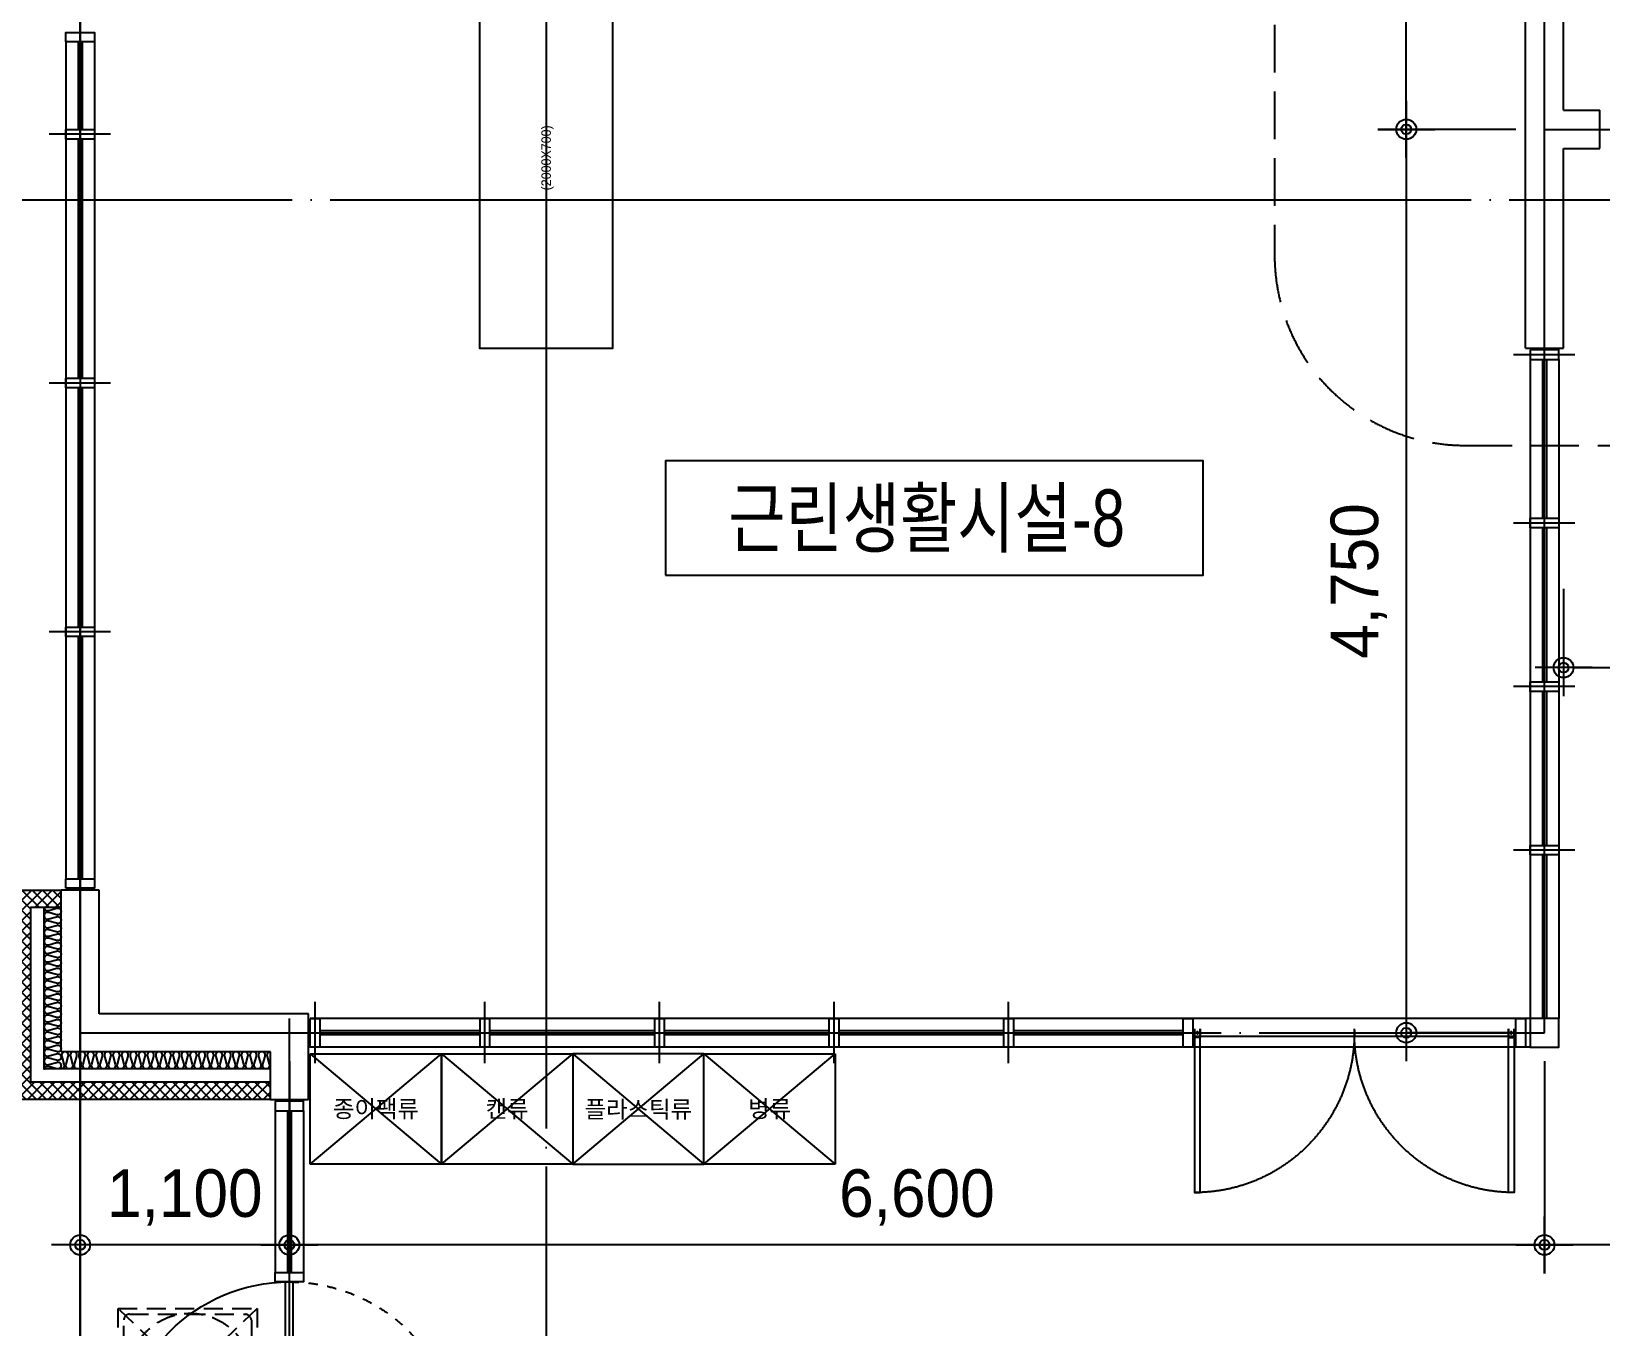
# Model space of a CAD drawing. Header units: millimetres. Extents: x 0 to 1390178, y 0 to 110113.
# Drawn here: x 438865 to 447117, y 39556 to 46366 of the extents above; entities that cross this region are included whole.
import ezdxf
from ezdxf.enums import TextEntityAlignment as Align
from ezdxf.xclip import XClip

# ---------------------------------------------------------------- set-up
doc = ezdxf.new("R2018")
doc.units = ezdxf.units.MM
doc.header["$LTSCALE"] = 100
doc.header["$XCLIPFRAME"] = 0
for name, pattern in [('HID2', [3.5, 2.5, -1]), ('X - 평면도$0$CEN', [62, 60, -1, 0, -1]), ('X - 평면도$0$H1', [1, 0.5, -0.5]), ('X - 평면도$0$HID', [1.5, 1, -0.5]), ('X - 평면도$0$HID2', [3.5, 2.5, -1])]:
    doc.linetypes.add(name, pattern=pattern)
doc.layers.get('DEFPOINTS').update_dxf_attribs({"color": 145})
for name, color, linetype in [('AA-XXXX-TEXT', 3, 'Continuous'), ('DIM', 7, 'Continuous'), ('ROM', 7, 'Continuous'), ('sm3', 3, 'HID2'), ('X - SHEET$0$AA-BORD-TEXT', 3, 'Continuous'), ('X - 평면도$0$00-피난사다리', 8, 'Continuous'), ('X - 평면도$0$253', 253, 'Continuous'), ('X - 평면도$0$A-grid', 7, 'Continuous'), ('X - 평면도$0$A-INS', 9, 'Continuous'), ('X - 평면도$0$A-WALB', 3, 'Continuous'), ('X - 평면도$0$AA-DWXM-WIND', 4, 'Continuous'), ('X - 평면도$0$AA-EL-PCN6', 6, 'Continuous'), ('X - 평면도$0$AA-WAXM-BRCK', 3, 'Continuous'), ('X - 평면도$0$AA-WAXM-CONC', 2, 'Continuous'), ('X - 평면도$0$AA-XXXX-CNTL', 1, 'X - 평면도$0$CEN'), ('X - 평면도$0$TEX', 3, 'Continuous')]:
    doc.layers.add(name, color=color, linetype=linetype)
doc.layers.add('X - 평면도$0$A-door', color=4, linetype='Continuous', lineweight=25)
doc.layers.add('X - 평면도$0$DEFPOINT', color=163, linetype='Continuous', plot=False)
doc.styles.add('HAUD01', font='Dotum.ttf')
doc.styles.get("Standard").update_dxf_attribs({"font": 'Dotum.ttf'})
doc.styles.add('X - SHEET$0$HAUD01', font='Dotum.ttf')
doc.styles.add('X - 평면도$0$HAUD01', font='Dotum.ttf')
doc.styles.add('X - 평면도$0$STANDARD', font='Dotum.ttf')
doc.dimstyles.new('HAUD-80', dxfattribs={"dimscale": 100, "dimtxt": 2.5, "dimasz": 0.5, "dimexe": 0, "dimexo": 1.5, "dimgap": 1, "dimtad": 1, "dimdec": 0, "dimdsep": 46, "dimlunit": 6, "dimtxsty": 'HAUD01', "dimblk": 'Z_DOT', "dimcen": 2.5, "dimdle": 1.5, "dimclrd": 7, "dimclre": 7, "dimclrt": 4, "dimadec": 0, "dimazin": 0, "dimtfac": 1, "dimtdec": 0, "dimtix": 1, "dimtmove": 2, "dimatfit": 3, "dimfxl": 1, "dimtvp": 1, "dimtolj": 1, "dimtzin": 0, "dimarcsym": 0})

# ---------------------------------------------------------------- blocks, each defined once
blk = doc.blocks.new('X - SHEET$0$HAUDsheetV')
at = {"layer": 'X - SHEET$0$AA-BORD-TEXT', "color": 3, "style": 'X - SHEET$0$HAUD01'}
for tag, p in [('PJCode', (786, 567.935)), ('작성자', (786.112, 194.824)), ('검토자', (786.112, 181.824)), ('최종검토자', (786.112, 168.824)), ('승인자', (786.112, 155.824)), ('일자', (786.832, 144.018)), ('개정번호', (812, 65.92))]:
    blk.add_attdef(tag, text='', height=3, dxfattribs=at).set_placement(p, align=Align.MIDDLE_CENTER)
at = {"layer": 'X - SHEET$0$AA-BORD-TEXT', "color": 3, "lineweight": 30, "flags": 104}
blk.add_attdef('PJTitle', text='', height=4, dxfattribs=at).set_placement((787.248, 536.622), align=Align.MIDDLE_CENTER)
blk = doc.blocks.new('X - SHEET')
ref = blk.add_blockref('X - SHEET$0$HAUDsheetV', (-100, 0), dxfattribs=dict(xscale=100, yscale=100, zscale=100))
lines = blk.add_mtext('중랑구 상봉동 116-49번지 일원 2030 청년주택 \\P신축공사', dxfattribs={"layer": 'X - SHEET$0$AA-BORD-TEXT', "color": 3, "insert": (78624.8, 53662.2), "char_height": 5056.517, "attachment_point": 1})
ref.add_attrib('PJTitle', '', (78624.8, 53662.2), dxfattribs={"flags": 104}).embed_mtext(lines)
blk = doc.blocks.new('Z_DOT')
at = {"layer": 'DIM', "color": 0}
for p, q in [((0, -3), (0, 3)), ((-3, 0), (3, 0))]:
    blk.add_line(p, q, dxfattribs=at)
for radius in [1.05, 0.525]:
    blk.add_circle((0, 0), radius, dxfattribs=at)
blk = doc.blocks.new('*D68')
at = {"layer": 'DEFPOINTS', "color": 0, "transparency": 16777216}
for p in [(446922.1, 43584.1), (449122.1, 43584.1), (449122.1, 43020.4)]:
    blk.add_point(p, dxfattribs=at)
at = {"layer": 'DIM', "color": 7, "lineweight": -2, "transparency": 16777216}
for p, q in [((446922.1, 43434.1), (446922.1, 43020.4)), ((449122.1, 43434.1), (449122.1, 43020.4)), ((446972.1, 43020.4), (449072.1, 43020.4))]:
    blk.add_line(p, q, dxfattribs=at)
at = {"layer": 'DIM', "color": 7, "lineweight": -2, "transparency": 16777216, "xscale": 50, "yscale": 50, "zscale": 50, "rotation": 180}
blk.add_blockref('Z_DOT', (446922.1, 43020.4), dxfattribs=at)
at = {"layer": 'DIM', "color": 7, "lineweight": -2, "transparency": 16777216, "xscale": 50, "yscale": 50, "zscale": 50}
blk.add_blockref('Z_DOT', (449122.1, 43020.4), dxfattribs=at)
at = {"layer": 'DIM', "color": 4, "transparency": 16777216, "insert": (448022.1, 43269.7), "char_height": 250, "attachment_point": 5, "style": 'HAUD01'}
blk.add_mtext('\\A1;2,200', dxfattribs=at)
blk = doc.blocks.new('*U1011')
at = {"layer": 'X - 평면도$0$A-door', "color": 9}
for p, q in [((50, 20), (950, 20)), ((50, -20), (950, -20))]:
    blk.add_line(p, q, dxfattribs=at)
at = {"layer": 'X - 평면도$0$A-door', "linetype": 'X - 평면도$0$H1'}
blk.add_lwpolyline([(60, -25), (60, 890), (90, 890), (90, -25)], close=True, dxfattribs=at)
at = {"layer": 'X - 평면도$0$A-door'}
for points in [[(0, -75), (50, -75), (50, 75), (0, 75)], [(60, 25), (60, -890), (90, -890), (90, 25)], [(950, -75), (1000, -75), (1000, 75), (950, 75)]]:
    blk.add_lwpolyline(points, close=True, dxfattribs=at)
blk.add_circle((75, 0), 5, dxfattribs=at)
at = {"layer": 'X - 평면도$0$A-door', "color": 1, "linetype": 'X - 평면도$0$H1'}
blk.add_arc((60, 0), 890, 360, 90, dxfattribs=at)
at = {"layer": 'X - 평면도$0$A-door', "color": 1}
blk.add_arc((60, 0), 890, 270, 0, dxfattribs=at)
blk = doc.blocks.new('X - 평면도$0$A$C8b965081')
at = {"layer": 'X - 평면도$0$AA-EL-PCN6', "linetype": 'X - 평면도$0$HID2', "ltscale": 80}
for p, q in [((0, -590), (690, -10)), ((0, -10), (690, -590)), ((690, -590), (1380, -10)), ((690, -10), (1380, -590)), ((1380, -10), (2070, -590)), ((1380, -590), (2070, -10)), ((2070, -590), (2760, -10)), ((2070, -10), (2760, -590))]:
    blk.add_line(p, q, dxfattribs=at)
for points in [[(0, -10), (690, -10), (690, -590), (0, -590)], [(690, -10), (1380, -10), (1380, -590), (690, -590)], [(1380, -590), (2070, -590), (2070, -10), (1380, -10)], [(2070, -10), (2760, -10), (2760, -590), (2070, -590)]]:
    blk.add_lwpolyline(points, close=True, dxfattribs=at)
at = {"layer": 'X - 평면도$0$TEX', "style": 'X - 평면도$0$HAUD01'}
for s, p in [('종이팩류', (345, -300)), ('캔류', (1035, -300)), ('플라스틱류', (1725, -302.1)), ('병류', (2415, -300))]:
    blk.add_text(s, height=90, dxfattribs=at).set_placement(p, align=Align.MIDDLE_CENTER)
blk = doc.blocks.new('X - 평면도$0$1F PL')
at = {"layer": 'X - 평면도$0$AA-WAXM-CONC'}
for p, q in [((-36667.2, 27390.9), (-36667.2, 32070.9)), ((-36467.2, 28640.9), (-36467.2, 31340.9)), ((-36467.2, 28640.9), (-36277.2, 28640.9)), ((-36277.2, 28440.9), (-36277.2, 28640.9)), ((-36467.2, 27390.9), (-36467.2, 28440.9)), ((-36467.2, 28440.9), (-36277.2, 28440.9)), ((-36667.2, 27390.9), (-36467.2, 27390.9)), ((-44367.2, 23690.9), (-44367.2, 24540.9)), ((-44167.2, 24540.9), (-44367.2, 24540.9)), ((-44167.2, 23890.9), (-44167.2, 24540.9)), ((-43067.2, 23890.9), (-44167.2, 23890.9)), ((-43067.2, 23440.9), (-43067.2, 23890.9)), ((-43267.2, 23690.9), (-44367.2, 23690.9)), ((-43267.2, 23440.9), (-43267.2, 23690.9)), ((-43267.2, 23440.9), (-43067.2, 23440.9))]:
    blk.add_line(p, q, dxfattribs=at)
blk = doc.blocks.new('X - 평면도$0$1F_COL')
at = {"layer": 'X - 평면도$0$AA-WAXM-CONC'}
blk.add_lwpolyline([(-85528, -26706.9), (-85528, -28506.9), (-84828, -28506.9), (-84828, -26506.9)], dxfattribs=at)
at = {"layer": 'X - 평면도$0$DEFPOINT', "style": 'X - 평면도$0$STANDARD'}
blk.add_text('(2000X700)', height=50, rotation=90, dxfattribs=at).set_placement((-85178, -27506.9), align=Align.MIDDLE_CENTER)
blk = doc.blocks.new('X - 평면도$0$A$Ca3206710')
at = {"layer": 'X - 평면도$0$00-피난사다리', "linetype": 'X - 평면도$0$HID'}
for p, q in [((730, 350), (0, -350)), ((730, -350), (0, 350))]:
    blk.add_line(p, q, dxfattribs=at)
blk.add_lwpolyline([(730, -350), (0, -350), (0, 350), (730, 350)], close=True, dxfattribs=at)
blk.add_lwpolyline([(670.6, -320.1), (58.5, -320.1, -0.418138), (29.9, -290.9), (29.9, 290.9, -0.418138), (58.5, 320.1), (670.6, 320.1, -0.311699), (700.1, 290.6), (700.1, -290.6, -0.314159)], format="xyb", close=True, dxfattribs=at)
blk.add_circle((378.1, 0), 325, dxfattribs=at)
blk = doc.blocks.new('X - 평면도$0$A$C9b846ec6')
at = {"layer": 'X - 평면도$0$253'}
h = blk.add_hatch(dxfattribs=at)
h.set_pattern_fill('ANSI37', color=253, scale=12)
h.set_pattern_definition([(45, (-943193, 374193), (-26.9407684, 26.9407684), []), (135, (-943193, 374193), (-26.9407684, -26.9407684), [])])
h.paths.add_polyline_path([(-450, 24940), (-1710, 24940), (-1710, 25860), (-1550, 25860), (-1550, 25950), (-1800, 25950), (-1800, 24850), (-450, 24850)])
at = {"layer": 'X - 평면도$0$A-INS'}
for p, q in [((-1640, 25010), (-1640, 25860)), ((-450, 25010), (-1640, 25010))]:
    blk.add_line(p, q, dxfattribs=at)
for points in [[(-1640, 25860, 0.524856), (-1615.6, 25843.2), (-1574.4, 25854.3, -1.449198), (-1574.4, 25820.7), (-1615.6, 25831.8, 0.524856), (-1640, 25815, 0.524856), (-1615.6, 25798.2), (-1574.4, 25809.3, -1.449198), (-1574.4, 25775.7), (-1615.6, 25786.8, 0.524856), (-1640, 25770, 0.524856), (-1615.6, 25753.2), (-1574.4, 25764.3, -1.449198), (-1574.4, 25730.7), (-1615.6, 25741.8, 0.524856), (-1640, 25725, 0.524856), (-1615.6, 25708.2), (-1574.4, 25719.3, -1.449198), (-1574.4, 25685.7), (-1615.6, 25696.8, 0.524856), (-1640, 25680, 0.524856), (-1615.6, 25663.2), (-1574.4, 25674.3, -1.449198), (-1574.4, 25640.7), (-1615.6, 25651.8, 0.524856), (-1640, 25635, 0.524856), (-1615.6, 25618.2), (-1574.4, 25629.3, -1.449198), (-1574.4, 25595.7), (-1615.6, 25606.8, 0.524856), (-1640, 25590, 0.524856), (-1615.6, 25573.2), (-1574.4, 25584.3, -1.449198), (-1574.4, 25550.7), (-1615.6, 25561.8, 0.524856), (-1640, 25545, 0.524856), (-1615.6, 25528.2), (-1574.4, 25539.3, -1.449198), (-1574.4, 25505.7), (-1615.6, 25516.8, 0.524856), (-1640, 25500, 0.524856), (-1615.6, 25483.2), (-1574.4, 25494.3, -1.449198), (-1574.4, 25460.7), (-1615.6, 25471.8, 0.524856), (-1640, 25455, 0.524856), (-1615.6, 25438.2), (-1574.4, 25449.3, -1.449198), (-1574.4, 25415.7), (-1615.6, 25426.8, 0.524856), (-1640, 25410, 0.524856), (-1615.6, 25393.2), (-1574.4, 25404.3, -1.449198), (-1574.4, 25370.7), (-1615.6, 25381.8, 0.524856), (-1640, 25365, 0.524856), (-1615.6, 25348.2), (-1574.4, 25359.3, -1.449198), (-1574.4, 25325.7), (-1615.6, 25336.8, 0.524856), (-1640, 25320, 0.524856), (-1615.6, 25303.2), (-1574.4, 25314.3, -1.449198), (-1574.4, 25280.7), (-1615.6, 25291.8, 0.524856), (-1640, 25275, 0.524856), (-1615.6, 25258.2), (-1574.4, 25269.3, -1.449198), (-1574.4, 25235.7), (-1615.6, 25246.8, 0.524856), (-1640, 25230, 0.524856), (-1615.6, 25213.2), (-1574.4, 25224.3, -1.449198), (-1574.4, 25190.7), (-1615.6, 25201.8, 0.524856), (-1640, 25185, 0.524856), (-1615.6, 25168.2), (-1574.4, 25179.3, -1.449198), (-1574.4, 25145.7), (-1615.6, 25156.8, 0.524856), (-1640, 25140, 0.524856), (-1615.6, 25123.2), (-1574.4, 25134.3, -1.449198), (-1574.4, 25100.7), (-1615.6, 25111.8, 0.524856), (-1640, 25095, 0.524856), (-1615.6, 25078.2), (-1574.4, 25089.3, -1.449198), (-1574.4, 25055.7), (-1615.6, 25066.8, 0.524856), (-1640, 25050, 0.524856), (-1615.6, 25033.2), (-1574.4, 25044.3, -1.449198), (-1574.4, 25010.7), (-1615.6, 25021.8, 0.524856), (-1640, 25005)], [(-450, 25100, 0.524856), (-466.8, 25075.6), (-455.7, 25034.4, -1.449198), (-489.3, 25034.4), (-478.2, 25075.6, 0.524856), (-495, 25100, 0.524856), (-511.8, 25075.6), (-500.7, 25034.4, -1.449198), (-534.3, 25034.4), (-523.2, 25075.6, 0.524856), (-540, 25100, 0.524856), (-556.8, 25075.6), (-545.7, 25034.4, -1.449198), (-579.3, 25034.4), (-568.2, 25075.6, 0.524856), (-585, 25100, 0.524856), (-601.8, 25075.6), (-590.7, 25034.4, -1.449198), (-624.3, 25034.4), (-613.2, 25075.6, 0.524856), (-630, 25100, 0.524856), (-646.8, 25075.6), (-635.7, 25034.4, -1.449198), (-669.3, 25034.4), (-658.2, 25075.6, 0.524856), (-675, 25100, 0.524856), (-691.8, 25075.6), (-680.7, 25034.4, -1.449198), (-714.3, 25034.4), (-703.2, 25075.6, 0.524856), (-720, 25100, 0.524856), (-736.8, 25075.6), (-725.7, 25034.4, -1.449198), (-759.3, 25034.4), (-748.2, 25075.6, 0.524856), (-765, 25100, 0.524856), (-781.8, 25075.6), (-770.7, 25034.4, -1.449198), (-804.3, 25034.4), (-793.2, 25075.6, 0.524856), (-810, 25100, 0.524856), (-826.8, 25075.6), (-815.7, 25034.4, -1.449198), (-849.3, 25034.4), (-838.2, 25075.6, 0.524856), (-855, 25100, 0.524856), (-871.8, 25075.6), (-860.7, 25034.4, -1.449198), (-894.3, 25034.4), (-883.2, 25075.6, 0.524856), (-900, 25100, 0.524856), (-916.8, 25075.6), (-905.7, 25034.4, -1.449198), (-939.3, 25034.4), (-928.2, 25075.6, 0.524856), (-945, 25100, 0.524856), (-961.8, 25075.6), (-950.7, 25034.4, -1.449198), (-984.3, 25034.4), (-973.2, 25075.6, 0.524856), (-990, 25100, 0.524856), (-1006.8, 25075.6), (-995.7, 25034.4, -1.449198), (-1029.3, 25034.4), (-1018.2, 25075.6, 0.524856), (-1035, 25100, 0.524856), (-1051.8, 25075.6), (-1040.7, 25034.4, -1.449198), (-1074.3, 25034.4), (-1063.2, 25075.6, 0.524856), (-1080, 25100, 0.524856), (-1096.8, 25075.6), (-1085.7, 25034.4, -1.449198), (-1119.3, 25034.4), (-1108.2, 25075.6, 0.524856), (-1125, 25100, 0.524856), (-1141.8, 25075.6), (-1130.7, 25034.4, -1.449198), (-1164.3, 25034.4), (-1153.2, 25075.6, 0.524856), (-1170, 25100, 0.524856), (-1186.8, 25075.6), (-1175.7, 25034.4, -1.449198), (-1209.3, 25034.4), (-1198.2, 25075.6, 0.524856), (-1215, 25100, 0.524856), (-1231.8, 25075.6), (-1220.7, 25034.4, -1.449198), (-1254.3, 25034.4), (-1243.2, 25075.6, 0.524856), (-1260, 25100, 0.524856), (-1276.8, 25075.6), (-1265.7, 25034.4, -1.449198), (-1299.3, 25034.4), (-1288.2, 25075.6, 0.524856), (-1305, 25100, 0.524856), (-1321.8, 25075.6), (-1310.7, 25034.4, -1.449198), (-1344.3, 25034.4), (-1333.2, 25075.6, 0.524856), (-1350, 25100, 0.524856), (-1366.8, 25075.6), (-1355.7, 25034.4, -1.449198), (-1389.3, 25034.4), (-1378.2, 25075.6, 0.524856), (-1395, 25100, 0.524856), (-1411.8, 25075.6), (-1400.7, 25034.4, -1.449198), (-1434.3, 25034.4), (-1423.2, 25075.6, 0.524856), (-1440, 25100, 0.524856), (-1456.8, 25075.6), (-1445.7, 25034.4, -1.449198), (-1479.3, 25034.4), (-1468.2, 25075.6, 0.524856), (-1485, 25100, 0.524856), (-1501.8, 25075.6), (-1490.7, 25034.4, -1.449198), (-1524.3, 25034.4), (-1513.2, 25075.6, 0.524856), (-1530, 25100, 0.524856), (-1546.8, 25075.6), (-1535.7, 25034.4, -0.664712), (-1559.7, 25011.5, -0.664712)]]:
    blk.add_lwpolyline(points, format="xyb", dxfattribs=at)
at = {"layer": 'X - 평면도$0$AA-WAXM-BRCK'}
for points in [[(-450, 24850), (-1800, 24850), (-1800, 25950), (-1550, 25950)], [(-450, 24940), (-1710, 24940), (-1710, 25860), (-1550, 25860)]]:
    blk.add_lwpolyline(points, dxfattribs=at)
blk = doc.blocks.new('*U1016')
at = {"layer": 'X - 평면도$0$A-door', "color": 9}
for p, q in [((-850, 20), (850, 20)), ((-850, -20), (850, -20))]:
    blk.add_line(p, q, dxfattribs=at)
at = {"layer": 'X - 평면도$0$A-door', "linetype": 'X - 평면도$0$H1'}
for points in [[(-840, -25), (-840, 840), (-810, 840), (-810, -25)], [(840, -25), (840, 840), (810, 840), (810, -25)]]:
    blk.add_lwpolyline(points, close=True, dxfattribs=at)
at = {"layer": 'X - 평면도$0$A-door'}
for points in [[(-900, -75), (-850, -75), (-850, 75), (-900, 75)], [(-840, 25), (-840, -840), (-810, -840), (-810, 25)], [(840, 25), (840, -840), (810, -840), (810, 25)], [(850, 75), (850, -75), (900, -75), (900, 75)]]:
    blk.add_lwpolyline(points, close=True, dxfattribs=at)
for centre in [(-825, 0), (825, 0)]:
    blk.add_circle(centre, 5, dxfattribs=at)
at = {"layer": 'X - 평면도$0$A-door', "color": 1, "linetype": 'X - 평면도$0$H1'}
for centre, start, end in [((-840, 0), 0, 90), ((840, 0), 90, 180)]:
    blk.add_arc(centre, 840, start, end, dxfattribs=at)
at = {"layer": 'X - 평면도$0$A-door', "color": 1}
for centre, start, end in [((-840, 0), 270, 0), ((840, 0), 180, 270)]:
    blk.add_arc(centre, 840, start, end, dxfattribs=at)
blk = doc.blocks.new('X - 평면도', base_point=(-475.4, -286.7))
at = {"layer": 'X - 평면도$0$AA-DWXM-WIND', "color": 8}
for p, q in [((668297, 62203.1), (668297, 57803.1)), ((668447, 62203.1), (668447, 57803.1)), ((675997, 60533.1), (675997, 57068.1)), ((676147, 60533.1), (676147, 57068.1)), ((675997, 57068.1), (669582, 57068.1)), ((675997, 56918.1), (669582, 56918.1)), ((669397, 56583.1), (669397, 55733.1)), ((669547, 56583.1), (669547, 55733.1))]:
    blk.add_line(p, q, dxfattribs=at)
at = {"layer": 'X - 평면도$0$AA-DWXM-WIND'}
for p, q in [((668362, 62203.1), (668362, 61742.1)), ((668382, 62203.1), (668382, 61742.1)), ((668362, 61692.1), (668362, 60434.1)), ((668382, 61692.1), (668382, 60434.1)), ((676062, 60533.1), (676062, 59698.1)), ((676082, 60533.1), (676082, 59698.1)), ((668362, 60384.1), (668362, 59126.1)), ((668382, 60384.1), (668382, 59126.1)), ((676062, 59648.1), (676062, 58838.1)), ((676082, 59648.1), (676082, 58838.1)), ((668362, 59076.1), (668362, 57803.1)), ((668382, 59076.1), (668382, 57803.1)), ((676062, 58788.1), (676062, 57978.1)), ((676082, 58788.1), (676082, 57978.1)), ((676062, 57928.1), (676062, 57068.1)), ((676082, 57928.1), (676082, 57068.1)), ((670475, 57003.1), (669632, 57003.1)), ((670475, 56983.1), (669632, 56983.1)), ((671393, 57003.1), (670525, 57003.1)), ((671393, 56983.1), (670525, 56983.1)), ((672311, 57003.1), (671443, 57003.1)), ((672311, 56983.1), (671443, 56983.1)), ((673229, 57003.1), (672361, 57003.1)), ((673229, 56983.1), (672361, 56983.1)), ((674172, 57003.1), (673279, 57003.1)), ((674172, 56983.1), (673279, 56983.1)), ((669462, 56583.1), (669462, 55733.1)), ((669482, 56583.1), (669482, 55733.1))]:
    blk.add_line(p, q, dxfattribs=at)
for points in [[(668297, 62203.1), (668297, 62253.1), (668447, 62253.1), (668447, 62203.1)], [(668297, 61692.1), (668297, 61742.1), (668447, 61742.1), (668447, 61692.1)], [(675997, 60583.1), (675997, 60533.1), (676147, 60533.1), (676147, 60583.1)], [(668297, 60384.1), (668297, 60434.1), (668447, 60434.1), (668447, 60384.1)], [(675997, 59648.1), (675997, 59698.1), (676147, 59698.1), (676147, 59648.1)], [(668297, 59076.1), (668297, 59126.1), (668447, 59126.1), (668447, 59076.1)], [(675997, 58788.1), (675997, 58838.1), (676147, 58838.1), (676147, 58788.1)], [(675997, 57928.1), (675997, 57978.1), (676147, 57978.1), (676147, 57928.1)], [(668297, 57753.1), (668297, 57803.1), (668447, 57803.1), (668447, 57753.1)], [(669582, 57068.1), (669632, 57068.1), (669632, 56918.1), (669582, 56918.1)], [(670475, 57068.1), (670525, 57068.1), (670525, 56918.1), (670475, 56918.1)], [(671393, 57068.1), (671443, 57068.1), (671443, 56918.1), (671393, 56918.1)], [(672311, 57068.1), (672361, 57068.1), (672361, 56918.1), (672311, 56918.1)], [(673229, 57068.1), (673279, 57068.1), (673279, 56918.1), (673229, 56918.1)], [(674172, 57068.1), (674222, 57068.1), (674222, 56918.1), (674172, 56918.1)], [(676147, 57068.1), (675997, 57068.1), (675997, 56918.1), (676147, 56918.1)], [(669397, 56633.1), (669397, 56583.1), (669547, 56583.1), (669547, 56633.1)]]:
    blk.add_lwpolyline(points, close=True, dxfattribs=at)
at = {"layer": 'X - 평면도$0$AA-XXXX-CNTL'}
for p, q in [((668372, 68689.6), (668372, 19243.1)), ((670822, 68689.6), (670822, 19243.1)), ((668372, 29473.1), (668372, 65373.1)), ((676072, 56993.1), (676072, 65373.1)), ((676072, 61743.1), (678472, 61743.1)), ((657286.2, 61373.1), (702572, 61373.1)), ((669472, 54218.1), (669472, 57068.1)), ((668372, 56993.1), (676072, 56993.1))]:
    blk.add_line(p, q, dxfattribs=at)
at = {"layer": 'X - 평면도$0$DEFPOINT'}
for p, q in [((668531, 61717.1), (668208.7, 61717.1)), ((676231, 60558.1), (675908.7, 60558.1)), ((668531, 60409.1), (668208.7, 60409.1)), ((676231, 59673.1), (675908.7, 59673.1)), ((668531, 59101.1), (668208.7, 59101.1)), ((676231, 58813.1), (675908.7, 58813.1)), ((676231, 57953.1), (675908.7, 57953.1)), ((669607, 56834), (669607, 57156.4)), ((670500, 56834), (670500, 57156.4)), ((671418, 56834), (671418, 57156.4)), ((672336, 56834), (672336, 57156.4)), ((673254, 56834), (673254, 57156.4))]:
    blk.add_line(p, q, dxfattribs=at)
for name, p in [('X - 평면도$0$A$C9b846ec6', (669822, 31793.1)), ('X - 평면도$0$1F PL', (712639.2, 33202.2)), ('X - 평면도$0$1F_COL', (756000, 89100)), ('X - 평면도$0$A$Ca3206710', (668572, 55193.1, 15.7))]:
    blk.add_blockref(name, p)
at = {"layer": 'X - 평면도$0$A-grid'}
ref = blk.add_blockref('*U1016', (675072, 56993.1), dxfattribs=dict(at, xscale=-1))
XClip(ref).set_block_clipping_path([(905, 80), (850, 80), (850, 20), (-845.0000000153, 19.9999999999), (-845, 79.9999999999), (-905, 79.9999999999), (-905, -80.0000000001), (-845.0000000154, -80), (-845.0000000146, -845.0000000156), (845.0000000147, -845.0000000154), (845.0000000147, -80), (905, -80)])
at = {"layer": 'X - 평면도$0$A-grid', "xscale": -1, "rotation": 270}
blk.add_blockref('*U1011', (669472, 54733.1), dxfattribs=at)
at = {"layer": 'X - 평면도$0$A-WALB'}
blk.add_blockref('X - 평면도$0$A$C8b965081', (669582, 56893.1), dxfattribs=at)
blk = doc.blocks.new('*D457')
at = {"layer": 'DEFPOINTS', "color": 0, "transparency": 16777216}
for p in [(446094.9, 48750.7), (446822.1, 48750.7), (446822.1, 45850.7)]:
    blk.add_point(p, dxfattribs=at)
at = {"layer": 'DIM', "color": 7, "lineweight": -2, "transparency": 16777216}
for p, q in [((446672.1, 48750.7), (446094.9, 48750.7)), ((446094.9, 45900.7), (446094.9, 48700.7)), ((446672.1, 45850.7), (446094.9, 45850.7))]:
    blk.add_line(p, q, dxfattribs=at)
at = {"layer": 'DIM', "color": 7, "lineweight": -2, "transparency": 16777216, "xscale": 50, "yscale": 50, "zscale": 50}
for p, rotation in [((446094.9, 48750.7), 90), ((446094.9, 45850.7), 270)]:
    blk.add_blockref('Z_DOT', p, dxfattribs=dict(at, rotation=rotation))
at = {"layer": 'DIM', "color": 4, "transparency": 16777216, "insert": (445845.6, 47300.7), "char_height": 250, "attachment_point": 5, "rotation": 90, "style": 'HAUD01'}
blk.add_mtext('\\A1;2,900', dxfattribs=at)
blk = doc.blocks.new('*D459')
at = {"layer": 'DEFPOINTS', "color": 0, "transparency": 16777216}
for p in [(446822.1, 45850.7), (446094.9, 41100.7), (446822.1, 41100.7)]:
    blk.add_point(p, dxfattribs=at)
at = {"layer": 'DIM', "color": 7, "lineweight": -2, "transparency": 16777216}
for p, q in [((446672.1, 45850.7), (446094.9, 45850.7)), ((446094.9, 45800.7), (446094.9, 41150.7)), ((446672.1, 41100.7), (446094.9, 41100.7))]:
    blk.add_line(p, q, dxfattribs=at)
at = {"layer": 'DIM', "color": 7, "lineweight": -2, "transparency": 16777216, "xscale": 50, "yscale": 50, "zscale": 50}
for p, rotation in [((446094.9, 45850.7), 90), ((446094.9, 41100.7), 270)]:
    blk.add_blockref('Z_DOT', p, dxfattribs=dict(at, rotation=rotation))
at = {"layer": 'DIM', "color": 4, "transparency": 16777216, "insert": (445845.6, 43475.7), "char_height": 250, "attachment_point": 5, "rotation": 90, "style": 'HAUD01'}
blk.add_mtext('\\A1;4,750', dxfattribs=at)
blk = doc.blocks.new('*D460')
at = {"layer": 'DEFPOINTS', "color": 0, "transparency": 16777216}
for p in [(446822.1, 41100.7), (449222.1, 41100.7), (446822.1, 39985.3)]:
    blk.add_point(p, dxfattribs=at)
at = {"layer": 'DIM', "color": 7, "lineweight": -2, "transparency": 16777216}
for p, q in [((446822.1, 40950.7), (446822.1, 39985.3)), ((449222.1, 40950.7), (449222.1, 39985.3)), ((449172.1, 39985.3), (446872.1, 39985.3))]:
    blk.add_line(p, q, dxfattribs=at)
at = {"layer": 'DIM', "color": 7, "lineweight": -2, "transparency": 16777216, "xscale": 50, "yscale": 50, "zscale": 50, "rotation": 180}
blk.add_blockref('Z_DOT', (446822.1, 39985.3), dxfattribs=at)
at = {"layer": 'DIM', "color": 7, "lineweight": -2, "transparency": 16777216, "xscale": 50, "yscale": 50, "zscale": 50}
blk.add_blockref('Z_DOT', (449222.1, 39985.3), dxfattribs=at)
at = {"layer": 'DIM', "color": 4, "transparency": 16777216, "insert": (448022.1, 40234.5), "char_height": 250, "attachment_point": 5, "style": 'HAUD01'}
blk.add_mtext('\\A1;2,400', dxfattribs=at)
blk = doc.blocks.new('*D461')
at = {"layer": 'DEFPOINTS', "color": 0, "transparency": 16777216}
for p in [(440222.1, 41100.7), (446822.1, 41100.7), (440222.1, 39985.3)]:
    blk.add_point(p, dxfattribs=at)
at = {"layer": 'DIM', "color": 7, "lineweight": -2, "transparency": 16777216}
for p, q in [((440222.1, 40950.7), (440222.1, 39985.3)), ((446822.1, 40950.7), (446822.1, 39985.3)), ((446772.1, 39985.3), (440272.1, 39985.3))]:
    blk.add_line(p, q, dxfattribs=at)
at = {"layer": 'DIM', "color": 7, "lineweight": -2, "transparency": 16777216, "xscale": 50, "yscale": 50, "zscale": 50, "rotation": 180}
blk.add_blockref('Z_DOT', (440222.1, 39985.3), dxfattribs=at)
at = {"layer": 'DIM', "color": 7, "lineweight": -2, "transparency": 16777216, "xscale": 50, "yscale": 50, "zscale": 50}
blk.add_blockref('Z_DOT', (446822.1, 39985.3), dxfattribs=at)
at = {"layer": 'DIM', "color": 4, "transparency": 16777216, "insert": (443522.1, 40234.5), "char_height": 250, "attachment_point": 5, "style": 'HAUD01'}
blk.add_mtext('\\A1;6,600', dxfattribs=at)
blk = doc.blocks.new('*D462')
at = {"layer": 'DEFPOINTS', "color": 0, "transparency": 16777216}
for p in [(439122.1, 41100.7), (440222.1, 41100.7), (439122.1, 39985.3)]:
    blk.add_point(p, dxfattribs=at)
at = {"layer": 'DIM', "color": 7, "lineweight": -2, "transparency": 16777216}
for p, q in [((439122.1, 40950.7), (439122.1, 39985.3)), ((440222.1, 40950.7), (440222.1, 39985.3)), ((440172.1, 39985.3), (439172.1, 39985.3))]:
    blk.add_line(p, q, dxfattribs=at)
at = {"layer": 'DIM', "color": 7, "lineweight": -2, "transparency": 16777216, "xscale": 50, "yscale": 50, "zscale": 50, "rotation": 180}
blk.add_blockref('Z_DOT', (439122.1, 39985.3), dxfattribs=at)
at = {"layer": 'DIM', "color": 7, "lineweight": -2, "transparency": 16777216, "xscale": 50, "yscale": 50, "zscale": 50}
blk.add_blockref('Z_DOT', (440222.1, 39985.3), dxfattribs=at)
at = {"layer": 'DIM', "color": 4, "transparency": 16777216, "insert": (439672.1, 40234.5), "char_height": 250, "attachment_point": 5, "style": 'HAUD01'}
blk.add_mtext('\\A1;1,100', dxfattribs=at)

msp = doc.modelspace()

# ---------------------------------------------------------------- block references
ref = msp.add_blockref('X - 평면도', (-229725.3, -16179.1))
XClip(ref).set_block_clipping_path([(649249.9173510048, 15892.4063044181), (733249.9173510048, 75292.406304418)])

# ---------------------------------------------------------------- next in the draw order: linework, layer by layer
at = {"layer": 'ROM', "color": 0, "linetype": 'Continuous'}
msp.add_lwpolyline([(442200, 43507.3), (445026.5, 43507.3), (445026.5, 44107.3), (442200, 44107.3)], close=True, dxfattribs=at)
at = {"layer": 'sm3'}
msp.add_lwpolyline([(446402.6, 44188.9), (449307.8, 44188.9, 0.414214), (450307.8, 45188.9), (450307.8, 51299.3, 0.414214), (449307.8, 52299.3), (446402.6, 52299.3, 0.414214), (445402.6, 51299.3), (445402.6, 45188.9, 0.414214)], format="xyb", close=True, dxfattribs=at)

# ---------------------------------------------------------------- next in the draw order: block references
for p in [(252000, 0), (336000, 0)]:
    msp.add_blockref('X - SHEET', p)

# ---------------------------------------------------------------- next in the draw order: texts
at = {"layer": 'AA-XXXX-TEXT', "style": 'HAUD01', "width": 0.8}
msp.add_text('근린생활시설-8', height=300, dxfattribs=at).set_placement((443572.7, 43807.3), align=Align.MIDDLE_CENTER)

# ---------------------------------------------------------------- next in the draw order: dimensions: what is measured, and where the dimension line sits
at = {"layer": 'DIM'}
for base, p1, p2, angle, picture, middle in [((446094.9, 48750.7), (446822.1, 45850.7), (446822.1, 48750.7), 90, '*D457', (445845.6, 47300.7)), ((439122.1, 39985.3), (440222.1, 41100.7), (439122.1, 41100.7), 180, '*D462', (439672.1, 40234.5)), ((440222.1, 39985.3), (446822.1, 41100.7), (440222.1, 41100.7), 180, '*D461', (443522.1, 40234.5))]:
    dim = msp.add_linear_dim(base=base, p1=p1, p2=p2, angle=angle, dimstyle='HAUD-80', override={"dimscale": 100}, dxfattribs=at)
    dim.commit()
    dim.dimension.update_dxf_attribs({"geometry": picture, "text_midpoint": middle})
for base, p1, angle, picture, middle in [((446094.9, 41100.7), (446822.1, 45850.7), 270, '*D459', (445845.6, 43475.7)), ((446822.1, 39985.3), (449222.1, 41100.7), 180, '*D460', (448022.1, 40234.5))]:
    dim = msp.add_linear_dim(base=base, p1=p1, p2=(446822.1, 41100.7), angle=angle, dimstyle='HAUD-80', dxfattribs=at)
    dim.commit()
    dim.dimension.update_dxf_attribs({"geometry": picture, "text_midpoint": middle})
dim = msp.add_aligned_dim(p1=(446922.1, 43584.1), p2=(449122.1, 43584.1), distance=-563.7, dimstyle='HAUD-80', dxfattribs=at)
dim.commit()
dim.dimension.update_dxf_attribs({"geometry": '*D68', "text_midpoint": (448022.1, 43269.7)})

doc.saveas('drawing.dxf')
